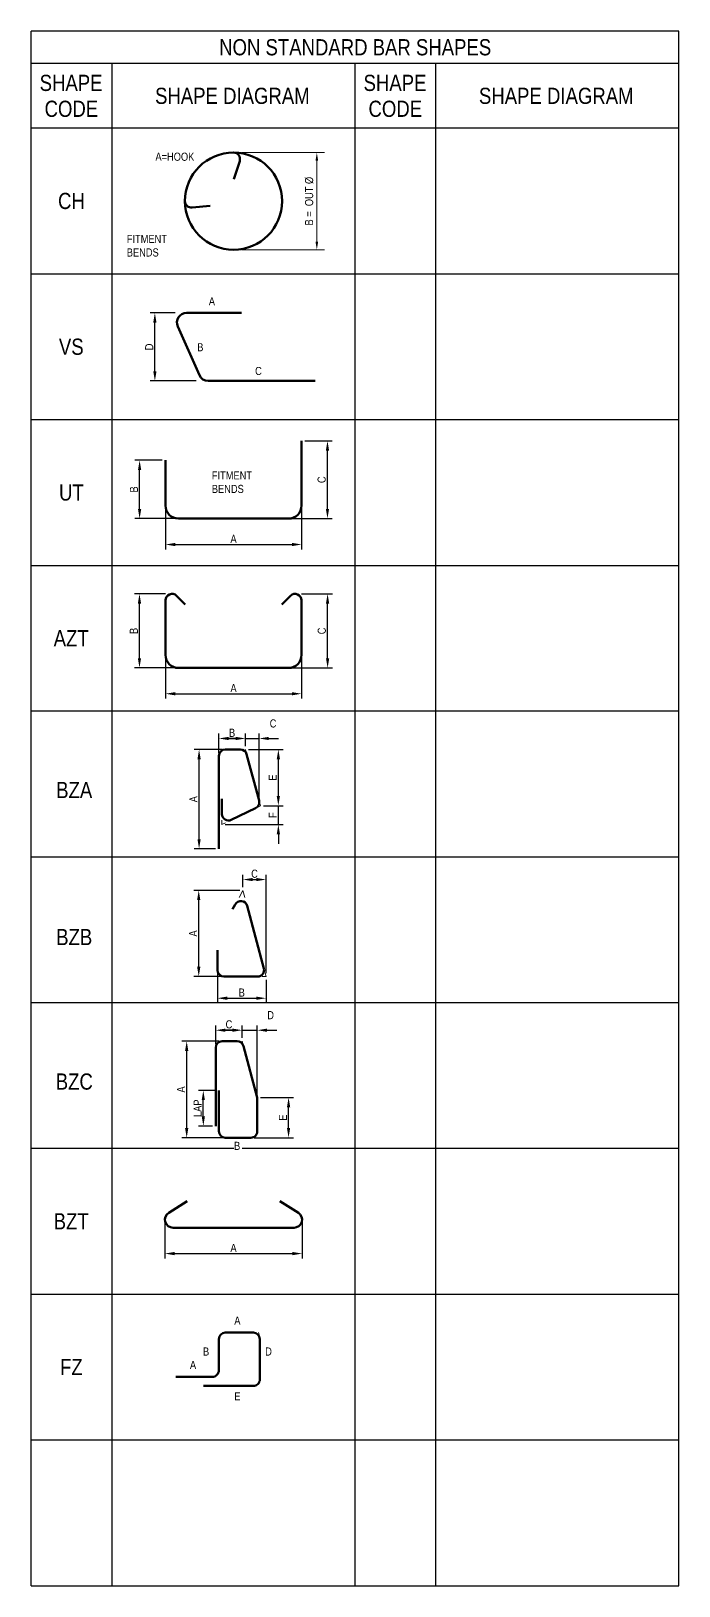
# Model space of a CAD drawing. Header units: metres. Extents: x 4.246 to 4.446, y 1.867 to 2.347.
import ezdxf

# ---------------------------------------------------------------- set-up
doc = ezdxf.new("R2010")
doc.units = ezdxf.units.M
doc.layers.get('Defpoints').update_dxf_attribs({"color": 41})
for name, color, linetype, lineweight in [('D-BDGE', 7, 'Continuous', 13), ('D-ENHA-TEXT', 7, 'Continuous', 9), ('D-ENHA-TEXT-DIMS', 7, 'Continuous', 9)]:
    doc.layers.add(name, color=color, linetype=linetype, lineweight=lineweight)
doc.styles.add('Arial Narrow', font='ARIALN.TTF', dxfattribs={"height": 0.005})
doc.styles.add('Arial Narrow_1', font='ARIALN.TTF', dxfattribs={"height": 0.0025})
doc.dimstyles.new('____ddd____', dxfattribs={"dimscale": 0.3048, "dimtxt": 0.002558577434045649, "dimasz": 0.00984251968503937, "dimexe": 0.004921259842519685, "dimexo": 0.003280839895013123, "dimgap": 0.001640419947506562, "dimtad": 1, "dimdec": 0, "dimlfac": 1000, "dimzin": 0, "dimdsep": 46, "dimtxsty": 'Arial Narrow_1', "dimsah": 1, "dimcen": 0.09, "dimaunit": 1, "dimadec": 4, "dimazin": 0, "dimtfac": 1, "dimtdec": 4, "dimtix": 1, "dimtmove": 0, "dimatfit": 3, "dimfxl": 1, "dimtvp": 1, "dimtolj": 1, "dimtzin": 0, "dimarcsym": 2})
doc.dimstyles.new('____ddd_____1', dxfattribs={"dimscale": 0.3048, "dimtxt": 0.002558577434045649, "dimasz": 0.00984251968503937, "dimexe": 0.004921259842519685, "dimexo": 0.003280839895013123, "dimgap": 0.001640419947506562, "dimtad": 1, "dimdec": 0, "dimlfac": 1000, "dimzin": 0, "dimdsep": 46, "dimtxsty": 'Arial Narrow_1', "dimsah": 1, "dimcen": 0.09, "dimaunit": 1, "dimadec": 4, "dimazin": 0, "dimtfac": 1, "dimtdec": 4, "dimtix": 1, "dimtmove": 1, "dimatfit": 3, "dimfxl": 1, "dimtvp": 1, "dimtolj": 1, "dimtzin": 0, "dimarcsym": 2})
doc.dimstyles.new('Dimension_Arc_Length_T__mm_', dxfattribs={"dimscale": 0.3048, "dimtxt": 0.002558577434045649, "dimasz": 0.008202099737532808, "dimexe": 0.007874015748031494, "dimexo": 0.004921259842519685, "dimgap": 0.003280839895013123, "dimtad": 1, "dimdec": 0, "dimlfac": 1000, "dimzin": 0, "dimdsep": 46, "dimtxsty": 'Arial Narrow_1', "dimsah": 1, "dimcen": 0.09, "dimaunit": 1, "dimadec": 4, "dimazin": 0, "dimtfac": 1, "dimtdec": 4, "dimtix": 1, "dimtmove": 0, "dimatfit": 3, "dimfxl": 1, "dimtvp": 1, "dimtolj": 1, "dimtzin": 0, "dimlwd": 18, "dimlwe": 18, "dimarcsym": 2})

# ---------------------------------------------------------------- blocks, each defined once
blk = doc.blocks.new('DIMBLOCK1-DRG-2871152 - BAR SHAPE DIAGRAM')
at = {"layer": 'D-ENHA-TEXT-DIMS', "color": 0, "lineweight": -2, "transparency": 16777216}
for p, q in [((4.287108870326922, 2.173536536953504), (4.277568090042194, 2.173536536953504)), ((4.279068090042194, 2.153661536953507), (4.279068090042194, 2.170536536953504)), ((4.290108870326922, 2.150661536953507), (4.277568090042194, 2.150661536953507))]:
    blk.add_line(p, q, dxfattribs=at)
at = {"layer": 'D-ENHA-TEXT-DIMS', "color": 0, "transparency": 16777216}
for points in [[(4.278568090042194, 2.170536536953504), (4.279568090042194, 2.170536536953504), (4.279068090042194, 2.173536536953504)], [(4.278568090042194, 2.153661536953507), (4.279568090042194, 2.153661536953507), (4.279068090042194, 2.150661536953507)]]:
    blk.add_solid(points, dxfattribs=at)
at = {"layer": 'Defpoints', "color": 0, "transparency": 16777216}
for p in [(4.279068090042194, 2.173536536953504), (4.288108870326922, 2.173536536953504), (4.291108870326922, 2.150661536953507)]:
    blk.add_point(p, dxfattribs=at)
at = {"layer": 'D-ENHA-TEXT-DIMS', "color": 0, "transparency": 16777216, "insert": (4.277318090042193, 2.162099036953504), "char_height": 0.0025, "width": 0.0022905359885742, "attachment_point": 5, "rotation": 90, "style": 'Arial Narrow_1'}
blk.add_mtext('\\A1;B', dxfattribs=at)
blk = doc.blocks.new('DIMBLOCK2-DRG-2871152 - BAR SHAPE DIAGRAM')
at = {"layer": 'D-ENHA-TEXT-DIMS', "color": 0, "lineweight": -2, "transparency": 16777216}
for p, q in [((4.28710887032692, 2.153661536953505), (4.28710887032692, 2.141198137882679)), ((4.32910887032692, 2.153661536953505), (4.32910887032692, 2.141198137882679)), ((4.29010887032692, 2.142698137882679), (4.326108870326919, 2.142698137882679))]:
    blk.add_line(p, q, dxfattribs=at)
at = {"layer": 'D-ENHA-TEXT-DIMS', "color": 0, "transparency": 16777216}
for points in [[(4.29010887032692, 2.143198137882679), (4.29010887032692, 2.142198137882679), (4.28710887032692, 2.142698137882679)], [(4.326108870326919, 2.143198137882679), (4.326108870326919, 2.142198137882679), (4.32910887032692, 2.142698137882679)]]:
    blk.add_solid(points, dxfattribs=at)
at = {"layer": 'Defpoints', "color": 0, "transparency": 16777216}
for p in [(4.28710887032692, 2.154661536953505), (4.32910887032692, 2.154661536953505), (4.32910887032692, 2.142698137882679)]:
    blk.add_point(p, dxfattribs=at)
at = {"layer": 'D-ENHA-TEXT-DIMS', "color": 0, "transparency": 16777216, "insert": (4.30810887032692, 2.144448137882679), "char_height": 0.0025, "width": 0.0022905359885742, "attachment_point": 5, "style": 'Arial Narrow_1'}
blk.add_mtext('\\A1;A', dxfattribs=at)
blk = doc.blocks.new('DIMBLOCK3-DRG-2871152 - BAR SHAPE DIAGRAM')
at = {"layer": 'D-ENHA-TEXT-DIMS', "color": 0, "lineweight": -2, "transparency": 16777216}
for p, q in [((4.329108870326921, 2.173536536953504), (4.338650209730788, 2.173536536953504)), ((4.337150209730788, 2.153661536953507), (4.337150209730788, 2.170536536953504)), ((4.326108870326922, 2.150661536953507), (4.338650209730788, 2.150661536953507))]:
    blk.add_line(p, q, dxfattribs=at)
at = {"layer": 'D-ENHA-TEXT-DIMS', "color": 0, "transparency": 16777216}
for points in [[(4.336650209730788, 2.170536536953504), (4.337650209730787, 2.170536536953504), (4.337150209730788, 2.173536536953504)], [(4.336650209730788, 2.153661536953507), (4.337650209730787, 2.153661536953507), (4.337150209730788, 2.150661536953507)]]:
    blk.add_solid(points, dxfattribs=at)
at = {"layer": 'Defpoints', "color": 0, "transparency": 16777216}
for p in [(4.328108870326921, 2.173536536953504), (4.337150209730788, 2.173536536953504), (4.325108870326922, 2.150661536953507)]:
    blk.add_point(p, dxfattribs=at)
at = {"layer": 'D-ENHA-TEXT-DIMS', "color": 0, "transparency": 16777216, "insert": (4.33535672405548, 2.162099036953504), "char_height": 0.0025, "width": 0.002485475221644345, "attachment_point": 5, "rotation": 90, "style": 'Arial Narrow_1'}
blk.add_mtext('\\A1;C', dxfattribs=at)
blk = doc.blocks.new('DIMBLOCK4-DRG-2871152 - BAR SHAPE DIAGRAM')
at = {"layer": 'D-ENHA-TEXT-DIMS', "color": 0, "lineweight": -2, "transparency": 16777216}
for p, q in [((4.28692606832036, 1.979349036953518), (4.28692606832036, 1.968367803472872)), ((4.32929167233348, 1.979349036953518), (4.32929167233348, 1.968367803472872)), ((4.28992606832036, 1.969867803472872), (4.32629167233348, 1.969867803472872))]:
    blk.add_line(p, q, dxfattribs=at)
at = {"layer": 'D-ENHA-TEXT-DIMS', "color": 0, "transparency": 16777216}
for points in [[(4.28992606832036, 1.970367803472872), (4.28992606832036, 1.969367803472872), (4.28692606832036, 1.969867803472872)], [(4.32629167233348, 1.970367803472872), (4.32629167233348, 1.969367803472872), (4.32929167233348, 1.969867803472872)]]:
    blk.add_solid(points, dxfattribs=at)
at = {"layer": 'Defpoints', "color": 0, "transparency": 16777216}
for p in [(4.28692606832036, 1.980349036953518), (4.32929167233348, 1.980349036953518), (4.32929167233348, 1.969867803472872)]:
    blk.add_point(p, dxfattribs=at)
at = {"layer": 'D-ENHA-TEXT-DIMS', "color": 0, "transparency": 16777216, "insert": (4.308108870326921, 1.971617803472872), "char_height": 0.0025, "width": 0.0022905359885742, "attachment_point": 5, "style": 'Arial Narrow_1'}
blk.add_mtext('\\A1;A', dxfattribs=at)
blk = doc.blocks.new('DIMBLOCK5-DRG-2871152 - BAR SHAPE DIAGRAM')
at = {"layer": 'D-ENHA-TEXT-DIMS', "color": 0, "lineweight": -2, "transparency": 16777216}
for p, q in [((4.290110967036315, 2.260270390517827), (4.282323939686439, 2.260270390517827)), ((4.283823939686439, 2.242270390517827), (4.283823939686439, 2.257270390517827)), ((4.296545172962148, 2.239270390517827), (4.282323939686439, 2.239270390517827))]:
    blk.add_line(p, q, dxfattribs=at)
at = {"layer": 'D-ENHA-TEXT-DIMS', "color": 0, "transparency": 16777216}
for points in [[(4.283323939686439, 2.257270390517827), (4.284323939686439, 2.257270390517827), (4.283823939686439, 2.260270390517827)], [(4.283323939686439, 2.242270390517827), (4.284323939686439, 2.242270390517827), (4.283823939686439, 2.239270390517827)]]:
    blk.add_solid(points, dxfattribs=at)
at = {"layer": 'Defpoints', "color": 0, "transparency": 16777216}
for p in [(4.283823939686439, 2.260270390517827), (4.291110967036316, 2.260270390517827), (4.297545172962148, 2.239270390517827)]:
    blk.add_point(p, dxfattribs=at)
at = {"layer": 'D-ENHA-TEXT-DIMS', "color": 0, "transparency": 16777216, "insert": (4.282073939686438, 2.249770390517825), "char_height": 0.0025, "width": 0.002485475221644345, "attachment_point": 5, "rotation": 90, "style": 'Arial Narrow_1'}
blk.add_mtext('\\A1;D', dxfattribs=at)
blk = doc.blocks.new('DIMBLOCK6-DRG-2871152 - BAR SHAPE DIAGRAM')
at = {"layer": 'D-ENHA-TEXT-DIMS', "color": 0, "lineweight": -2, "transparency": 16777216}
for p, q in [((4.286108870326921, 2.214770390518342), (4.277608870326926, 2.214770390518342)), ((4.279108870326926, 2.199770390518342), (4.279108870326926, 2.211770390518342)), ((4.290108870326922, 2.196770390518342), (4.277608870326926, 2.196770390518342))]:
    blk.add_line(p, q, dxfattribs=at)
at = {"layer": 'D-ENHA-TEXT-DIMS', "color": 0, "transparency": 16777216}
for points in [[(4.278608870326926, 2.211770390518342), (4.279608870326926, 2.211770390518342), (4.279108870326926, 2.214770390518342)], [(4.278608870326926, 2.199770390518342), (4.279608870326926, 2.199770390518342), (4.279108870326926, 2.196770390518342)]]:
    blk.add_solid(points, dxfattribs=at)
at = {"layer": 'Defpoints', "color": 0, "transparency": 16777216}
for p in [(4.279108870326926, 2.214770390518342), (4.287108870326922, 2.214770390518342), (4.291108870326922, 2.196770390518342)]:
    blk.add_point(p, dxfattribs=at)
at = {"layer": 'D-ENHA-TEXT-DIMS', "color": 0, "transparency": 16777216, "insert": (4.277358870326926, 2.20577039051834), "char_height": 0.0025, "width": 0.0022905359885742, "attachment_point": 5, "rotation": 90, "style": 'Arial Narrow_1'}
blk.add_mtext('\\A1;B', dxfattribs=at)
blk = doc.blocks.new('DIMBLOCK7-DRG-2871152 - BAR SHAPE DIAGRAM')
at = {"layer": 'D-ENHA-TEXT-DIMS', "color": 0, "lineweight": -2, "transparency": 16777216}
for p, q in [((4.28710887032692, 2.19977039051834), (4.28710887032692, 2.187270390518341)), ((4.32910887032692, 2.19977039051834), (4.32910887032692, 2.187270390518341)), ((4.29010887032692, 2.188770390518341), (4.326108870326919, 2.188770390518341))]:
    blk.add_line(p, q, dxfattribs=at)
at = {"layer": 'D-ENHA-TEXT-DIMS', "color": 0, "transparency": 16777216}
for points in [[(4.29010887032692, 2.189270390518341), (4.29010887032692, 2.18827039051834), (4.28710887032692, 2.188770390518341)], [(4.326108870326919, 2.189270390518341), (4.326108870326919, 2.18827039051834), (4.32910887032692, 2.188770390518341)]]:
    blk.add_solid(points, dxfattribs=at)
at = {"layer": 'Defpoints', "color": 0, "transparency": 16777216}
for p in [(4.28710887032692, 2.20077039051834), (4.32910887032692, 2.20077039051834), (4.32910887032692, 2.188770390518341)]:
    blk.add_point(p, dxfattribs=at)
at = {"layer": 'D-ENHA-TEXT-DIMS', "color": 0, "transparency": 16777216, "insert": (4.30810887032692, 2.190520390518341), "char_height": 0.0025, "width": 0.0022905359885742, "attachment_point": 5, "style": 'Arial Narrow_1'}
blk.add_mtext('\\A1;A', dxfattribs=at)
blk = doc.blocks.new('DIMBLOCK8-DRG-2871152 - BAR SHAPE DIAGRAM')
at = {"layer": 'D-ENHA-TEXT-DIMS', "color": 0, "lineweight": -2, "transparency": 16777216}
for p, q in [((4.330108870326922, 2.22077039051834), (4.338608870326925, 2.22077039051834)), ((4.337108870326925, 2.199770390518342), (4.337108870326925, 2.21777039051834)), ((4.326108870326922, 2.196770390518342), (4.338608870326925, 2.196770390518342))]:
    blk.add_line(p, q, dxfattribs=at)
at = {"layer": 'D-ENHA-TEXT-DIMS', "color": 0, "transparency": 16777216}
for points in [[(4.336608870326925, 2.21777039051834), (4.337608870326925, 2.21777039051834), (4.337108870326925, 2.22077039051834)], [(4.336608870326925, 2.199770390518342), (4.337608870326925, 2.199770390518342), (4.337108870326925, 2.196770390518342)]]:
    blk.add_solid(points, dxfattribs=at)
at = {"layer": 'Defpoints', "color": 0, "transparency": 16777216}
for p in [(4.329108870326921, 2.22077039051834), (4.337108870326925, 2.22077039051834), (4.325108870326922, 2.196770390518342)]:
    blk.add_point(p, dxfattribs=at)
at = {"layer": 'D-ENHA-TEXT-DIMS', "color": 0, "transparency": 16777216, "insert": (4.335315384651618, 2.208770390518339), "char_height": 0.0025, "width": 0.002485475221644345, "attachment_point": 5, "rotation": 90, "style": 'Arial Narrow_1'}
blk.add_mtext('\\A1;C', dxfattribs=at)
blk = doc.blocks.new('DIMBLOCK9-DRG-2871152 - BAR SHAPE DIAGRAM')
at = {"layer": 'D-ENHA-TEXT-DIMS', "color": 0, "lineweight": 18, "transparency": 16777216}
for p, q in [((4.310608870326922, 2.309770390518342), (4.336227883475346, 2.309770390518342)), ((4.333827883475347, 2.28227039051834), (4.333827883475347, 2.307270390518342)), ((4.310608870326922, 2.27977039051834), (4.336227883475346, 2.27977039051834))]:
    blk.add_line(p, q, dxfattribs=at)
at = {"layer": 'D-ENHA-TEXT-DIMS', "color": 0, "transparency": 16777216}
for points in [[(4.33341121680868, 2.307270390518342), (4.334244550142013, 2.307270390518342), (4.333827883475347, 2.309770390518342)], [(4.33341121680868, 2.28227039051834), (4.334244550142013, 2.28227039051834), (4.333827883475347, 2.27977039051834)]]:
    blk.add_solid(points, dxfattribs=at)
at = {"layer": 'Defpoints', "color": 0, "transparency": 16777216}
for p in [(4.309108870326922, 2.309770390518342), (4.333827883475347, 2.309770390518342), (4.309108870326922, 2.27977039051834)]:
    blk.add_point(p, dxfattribs=at)
at = {"layer": 'D-ENHA-TEXT-DIMS', "color": 0, "lineweight": 18, "transparency": 16777216, "insert": (4.331481532861431, 2.294770390518339), "char_height": 0.0025, "width": 0.01812934867552345, "attachment_point": 5, "rotation": 90, "style": 'Arial Narrow_1'}
blk.add_mtext('\\A1;B =  OUT Ø', dxfattribs=at)
blk = doc.blocks.new('DIMBLOCK10-DRG-2871152 - BAR SHAPE DIAGRAM')
at = {"layer": 'D-ENHA-TEXT-DIMS', "color": 0, "lineweight": -2, "transparency": 16777216}
for p, q in [((4.303595768192333, 2.035427885914878), (4.29215158554446, 2.035427885914878)), ((4.29365158554446, 2.008618693790794), (4.29365158554446, 2.032427885914878)), ((4.304572797846346, 2.005618693790794), (4.29215158554446, 2.005618693790794))]:
    blk.add_line(p, q, dxfattribs=at)
at = {"layer": 'D-ENHA-TEXT-DIMS', "color": 0, "transparency": 16777216}
for points in [[(4.29315158554446, 2.032427885914878), (4.294151585544459, 2.032427885914878), (4.29365158554446, 2.035427885914878)], [(4.29315158554446, 2.008618693790794), (4.294151585544459, 2.008618693790794), (4.29365158554446, 2.005618693790794)]]:
    blk.add_solid(points, dxfattribs=at)
at = {"layer": 'Defpoints', "color": 0, "transparency": 16777216}
for p in [(4.29365158554446, 2.035427885914878), (4.304595768192334, 2.035427885914878), (4.305572797846346, 2.005618693790794)]:
    blk.add_point(p, dxfattribs=at)
at = {"layer": 'D-ENHA-TEXT-DIMS', "color": 0, "transparency": 16777216, "insert": (4.291901585544459, 2.020523289852834), "char_height": 0.0025, "width": 0.0022905359885742, "attachment_point": 5, "rotation": 90, "style": 'Arial Narrow_1'}
blk.add_mtext('\\A1;A', dxfattribs=at)
blk = doc.blocks.new('DIMBLOCK11-DRG-2871152 - BAR SHAPE DIAGRAM')
at = {"layer": 'D-ENHA-TEXT-DIMS', "color": 0, "lineweight": -2, "transparency": 16777216}
for p, q in [((4.316437407184284, 2.018053582176635), (4.326598351253488, 2.018053582176635)), ((4.325098351253488, 2.008618693790794), (4.325098351253488, 2.015053582176635)), ((4.314437407184283, 2.005618693790794), (4.326598351253488, 2.005618693790794))]:
    blk.add_line(p, q, dxfattribs=at)
at = {"layer": 'D-ENHA-TEXT-DIMS', "color": 0, "transparency": 16777216}
for points in [[(4.324598351253488, 2.015053582176635), (4.325598351253488, 2.015053582176635), (4.325098351253488, 2.018053582176635)], [(4.324598351253488, 2.008618693790794), (4.325598351253488, 2.008618693790794), (4.325098351253488, 2.005618693790794)]]:
    blk.add_solid(points, dxfattribs=at)
at = {"layer": 'Defpoints', "color": 0, "transparency": 16777216}
for p in [(4.315437407184284, 2.018053582176635), (4.325098351253488, 2.018053582176635), (4.313437407184283, 2.005618693790794)]:
    blk.add_point(p, dxfattribs=at)
at = {"layer": 'D-ENHA-TEXT-DIMS', "color": 0, "transparency": 16777216, "insert": (4.323348351253488, 2.011836137983713), "char_height": 0.0025, "width": 0.0022905359885742, "attachment_point": 5, "rotation": 90, "style": 'Arial Narrow_1'}
blk.add_mtext('\\A1;E', dxfattribs=at)
blk = doc.blocks.new('DIMBLOCK12-DRG-2871152 - BAR SHAPE DIAGRAM')
at = {"layer": 'D-ENHA-TEXT-DIMS', "color": 0, "lineweight": -2, "transparency": 16777216}
for p, q in [((4.310781976528567, 2.036427885914877), (4.310781976528567, 2.040324750782798)), ((4.315437407184282, 2.019053582176634), (4.315437407184282, 2.040324750782798)), ((4.307781976528567, 2.038824750782798), (4.304781976528567, 2.038824750782798)), ((4.310781976528567, 2.038824750782798), (4.315437407184282, 2.038824750782798)), ((4.318437407184282, 2.038824750782798), (4.321437407184282, 2.038824750782798))]:
    blk.add_line(p, q, dxfattribs=at)
at = {"layer": 'D-ENHA-TEXT-DIMS', "color": 0, "transparency": 16777216}
for points in [[(4.307781976528567, 2.039324750782798), (4.307781976528567, 2.038324750782798), (4.310781976528567, 2.038824750782798)], [(4.318437407184282, 2.039324750782798), (4.318437407184282, 2.038324750782798), (4.315437407184282, 2.038824750782798)]]:
    blk.add_solid(points, dxfattribs=at)
at = {"layer": 'Defpoints', "color": 0, "transparency": 16777216}
for p in [(4.310781976528567, 2.035427885914877), (4.315437407184282, 2.038824750782798), (4.315437407184282, 2.018053582176635)]:
    blk.add_point(p, dxfattribs=at)
at = {"layer": 'D-ENHA-TEXT-DIMS', "color": 0, "transparency": 16777216, "insert": (4.3185165878792, 2.044722439573477), "char_height": 0.0025, "width": 0.002485475221644345, "attachment_point": 1, "line_spacing_factor": 0.9746961653507233, "style": 'Arial Narrow_1'}
blk.add_mtext('\\A1;D', dxfattribs=at)
blk = doc.blocks.new('DIMBLOCK13-DRG-2871152 - BAR SHAPE DIAGRAM')
at = {"layer": 'D-ENHA-TEXT-DIMS', "color": 0, "lineweight": -2, "transparency": 16777216}
for p, q in [((4.302595768192331, 2.034427885914877), (4.302595768192331, 2.040324750782798)), ((4.310781976528567, 2.036427885914877), (4.310781976528567, 2.040324750782798)), ((4.305595768192331, 2.038824750782798), (4.307781976528567, 2.038824750782798))]:
    blk.add_line(p, q, dxfattribs=at)
at = {"layer": 'D-ENHA-TEXT-DIMS', "color": 0, "transparency": 16777216}
for points in [[(4.305595768192331, 2.039324750782798), (4.305595768192331, 2.038324750782798), (4.302595768192331, 2.038824750782798)], [(4.307781976528567, 2.039324750782798), (4.307781976528567, 2.038324750782798), (4.310781976528567, 2.038824750782798)]]:
    blk.add_solid(points, dxfattribs=at)
at = {"layer": 'Defpoints', "color": 0, "transparency": 16777216}
for p in [(4.310781976528567, 2.038824750782798), (4.310781976528567, 2.035427885914877), (4.302595768192331, 2.033427885914878)]:
    blk.add_point(p, dxfattribs=at)
at = {"layer": 'D-ENHA-TEXT-DIMS', "color": 0, "transparency": 16777216, "insert": (4.306688872360449, 2.040618236458104), "char_height": 0.0025, "width": 0.002485475221644345, "attachment_point": 5, "style": 'Arial Narrow_1'}
blk.add_mtext('\\A1;C', dxfattribs=at)
blk = doc.blocks.new('DIMBLOCK14-DRG-2871152 - BAR SHAPE DIAGRAM')
at = {"layer": 'D-ENHA-TEXT-DIMS', "color": 0, "lineweight": -2, "transparency": 16777216}
for p, q in [((4.302572797846346, 2.020232532146989), (4.297280209615692, 2.020232532146989)), ((4.298780209615692, 2.012246603673252), (4.298780209615692, 2.017232532146989)), ((4.301595768192333, 2.009246603673252), (4.297280209615692, 2.009246603673252))]:
    blk.add_line(p, q, dxfattribs=at)
at = {"layer": 'D-ENHA-TEXT-DIMS', "color": 0, "transparency": 16777216}
for points in [[(4.298280209615692, 2.017232532146989), (4.299280209615691, 2.017232532146989), (4.298780209615692, 2.020232532146989)], [(4.298280209615692, 2.012246603673252), (4.299280209615691, 2.012246603673252), (4.298780209615692, 2.009246603673252)]]:
    blk.add_solid(points, dxfattribs=at)
at = {"layer": 'Defpoints', "color": 0, "transparency": 16777216}
for p in [(4.298780209615692, 2.020232532146989), (4.303572797846346, 2.020232532146989), (4.302595768192333, 2.009246603673252)]:
    blk.add_point(p, dxfattribs=at)
at = {"layer": 'D-ENHA-TEXT-DIMS', "color": 0, "transparency": 16777216, "insert": (4.297030209615691, 2.014739567910119), "char_height": 0.0025, "width": 0.006481729499582311, "attachment_point": 5, "rotation": 90, "style": 'Arial Narrow_1'}
blk.add_mtext('\\A1;LAP', dxfattribs=at)
blk = doc.blocks.new('DIMBLOCK15-DRG-2871152 - BAR SHAPE DIAGRAM')
at = {"layer": 'D-ENHA-TEXT-DIMS', "color": 0, "lineweight": -2, "transparency": 16777216}
for p, q in [((4.308753314757413, 2.128889121185337), (4.305753314757413, 2.128889121185337)), ((4.311753314757413, 2.126492256317417), (4.311753314757413, 2.130389121185337)), ((4.311753314757413, 2.128889121185337), (4.315982037500687, 2.128889121185337)), ((4.315982037500687, 2.110710448188395), (4.315982037500687, 2.130389121185337)), ((4.318982037500687, 2.128889121185337), (4.321982037500687, 2.128889121185337))]:
    blk.add_line(p, q, dxfattribs=at)
at = {"layer": 'D-ENHA-TEXT-DIMS', "color": 0, "transparency": 16777216}
for points in [[(4.308753314757413, 2.129389121185338), (4.308753314757413, 2.128389121185337), (4.311753314757413, 2.128889121185337)], [(4.318982037500687, 2.129389121185338), (4.318982037500687, 2.128389121185337), (4.315982037500687, 2.128889121185337)]]:
    blk.add_solid(points, dxfattribs=at)
at = {"layer": 'Defpoints', "color": 0, "transparency": 16777216}
for p in [(4.315982037500687, 2.128889121185337), (4.311753314757413, 2.125492256317417), (4.315982037500687, 2.109710448188395)]:
    blk.add_point(p, dxfattribs=at)
at = {"layer": 'D-ENHA-TEXT-DIMS', "color": 0, "transparency": 16777216, "insert": (4.319274572151826, 2.134786809976017), "char_height": 0.0025, "width": 0.002485475221644345, "attachment_point": 1, "line_spacing_factor": 0.9746961653507233, "style": 'Arial Narrow_1'}
blk.add_mtext('\\A1;C', dxfattribs=at)
blk = doc.blocks.new('DIMBLOCK16-DRG-2871152 - BAR SHAPE DIAGRAM')
at = {"layer": 'D-ENHA-TEXT-DIMS', "color": 0, "lineweight": -2, "transparency": 16777216}
for p, q in [((4.303567106421178, 2.124492256317417), (4.303567106421178, 2.130389121185337)), ((4.306567106421178, 2.128889121185337), (4.308753314757413, 2.128889121185337)), ((4.311753314757413, 2.126492256317417), (4.311753314757413, 2.130389121185337))]:
    blk.add_line(p, q, dxfattribs=at)
at = {"layer": 'D-ENHA-TEXT-DIMS', "color": 0, "transparency": 16777216}
for points in [[(4.306567106421178, 2.129389121185338), (4.306567106421178, 2.128389121185337), (4.303567106421178, 2.128889121185337)], [(4.308753314757413, 2.129389121185338), (4.308753314757413, 2.128389121185337), (4.311753314757413, 2.128889121185337)]]:
    blk.add_solid(points, dxfattribs=at)
at = {"layer": 'Defpoints', "color": 0, "transparency": 16777216}
for p in [(4.311753314757413, 2.128889121185337), (4.303567106421178, 2.123492256317417), (4.311753314757413, 2.125492256317417)]:
    blk.add_point(p, dxfattribs=at)
at = {"layer": 'D-ENHA-TEXT-DIMS', "color": 0, "transparency": 16777216, "insert": (4.307660210589296, 2.130639121185337), "char_height": 0.0025, "width": 0.0022905359885742, "attachment_point": 5, "style": 'Arial Narrow_1'}
blk.add_mtext('\\A1;B', dxfattribs=at)
blk = doc.blocks.new('DIMBLOCK17-DRG-2871152 - BAR SHAPE DIAGRAM')
at = {"layer": 'D-ENHA-TEXT-DIMS', "color": 0, "lineweight": -2, "transparency": 16777216}
for p, q in [((4.30456710642118, 2.125492256317418), (4.295972641191129, 2.125492256317418)), ((4.297472641191129, 2.097777720192601), (4.297472641191129, 2.122492256317418)), ((4.302567106421179, 2.094777720192601), (4.295972641191129, 2.094777720192601))]:
    blk.add_line(p, q, dxfattribs=at)
at = {"layer": 'D-ENHA-TEXT-DIMS', "color": 0, "transparency": 16777216}
for points in [[(4.29697264119113, 2.122492256317418), (4.297972641191129, 2.122492256317418), (4.297472641191129, 2.125492256317418)], [(4.29697264119113, 2.097777720192601), (4.297972641191129, 2.097777720192601), (4.297472641191129, 2.094777720192601)]]:
    blk.add_solid(points, dxfattribs=at)
at = {"layer": 'Defpoints', "color": 0, "transparency": 16777216}
for p in [(4.297472641191129, 2.125492256317418), (4.30556710642118, 2.125492256317418), (4.30356710642118, 2.094777720192601)]:
    blk.add_point(p, dxfattribs=at)
at = {"layer": 'D-ENHA-TEXT-DIMS', "color": 0, "transparency": 16777216, "insert": (4.295722641191129, 2.110134988255008), "char_height": 0.0025, "width": 0.0022905359885742, "attachment_point": 5, "rotation": 90, "style": 'Arial Narrow_1'}
blk.add_mtext('\\A1;A', dxfattribs=at)
blk = doc.blocks.new('DIMBLOCK18-DRG-2871152 - BAR SHAPE DIAGRAM')
at = {"layer": 'D-ENHA-TEXT-DIMS', "color": 0, "lineweight": -2, "transparency": 16777216}
for p, q in [((4.321942901621704, 2.111117952579175), (4.321942901621704, 2.114117952579174)), ((4.317408745413131, 2.108117952579175), (4.323442901621704, 2.108117952579175)), ((4.321942901621704, 2.102331195954459), (4.321942901621704, 2.108117952579175)), ((4.305544136075193, 2.102331195954459), (4.323442901621704, 2.102331195954459)), ((4.321942901621704, 2.099331195954459), (4.321942901621704, 2.096331195954459))]:
    blk.add_line(p, q, dxfattribs=at)
at = {"layer": 'D-ENHA-TEXT-DIMS', "color": 0, "transparency": 16777216}
for points in [[(4.321442901621705, 2.111117952579175), (4.322442901621704, 2.111117952579175), (4.321942901621704, 2.108117952579175)], [(4.321442901621705, 2.099331195954459), (4.322442901621704, 2.099331195954459), (4.321942901621704, 2.102331195954459)]]:
    blk.add_solid(points, dxfattribs=at)
at = {"layer": 'Defpoints', "color": 0, "transparency": 16777216}
for p in [(4.31640874541313, 2.108117952579175), (4.321942901621704, 2.108117952579175), (4.304544136075193, 2.102331195954459)]:
    blk.add_point(p, dxfattribs=at)
at = {"layer": 'D-ENHA-TEXT-DIMS', "color": 0, "transparency": 16777216, "insert": (4.320192901621704, 2.105224574266815), "char_height": 0.0025, "width": 0.002095596755504055, "attachment_point": 5, "rotation": 90, "style": 'Arial Narrow_1'}
blk.add_mtext('\\A1;F', dxfattribs=at)
blk = doc.blocks.new('DIMBLOCK19-DRG-2871152 - BAR SHAPE DIAGRAM')
at = {"layer": 'D-ENHA-TEXT-DIMS', "color": 0, "lineweight": -2, "transparency": 16777216}
for p, q in [((4.312753314757416, 2.125492256317418), (4.323442901621704, 2.125492256317418)), ((4.321942901621704, 2.111117952579175), (4.321942901621704, 2.122492256317418)), ((4.317408745413131, 2.108117952579175), (4.323442901621704, 2.108117952579175))]:
    blk.add_line(p, q, dxfattribs=at)
at = {"layer": 'D-ENHA-TEXT-DIMS', "color": 0, "transparency": 16777216}
for points in [[(4.321442901621705, 2.122492256317418), (4.322442901621704, 2.122492256317418), (4.321942901621704, 2.125492256317418)], [(4.321442901621705, 2.111117952579175), (4.322442901621704, 2.111117952579175), (4.321942901621704, 2.108117952579175)]]:
    blk.add_solid(points, dxfattribs=at)
at = {"layer": 'Defpoints', "color": 0, "transparency": 16777216}
for p in [(4.311753314757415, 2.125492256317418), (4.321942901621704, 2.125492256317418), (4.31640874541313, 2.108117952579175)]:
    blk.add_point(p, dxfattribs=at)
at = {"layer": 'D-ENHA-TEXT-DIMS', "color": 0, "transparency": 16777216, "insert": (4.320192901621704, 2.116805104448294), "char_height": 0.0025, "width": 0.0022905359885742, "attachment_point": 5, "rotation": 90, "style": 'Arial Narrow_1'}
blk.add_mtext('\\A1;E', dxfattribs=at)
blk = doc.blocks.new('DIMBLOCK20-DRG-2871152 - BAR SHAPE DIAGRAM')
at = {"layer": 'D-ENHA-TEXT-DIMS', "color": 0, "lineweight": -2, "transparency": 16777216}
for p, q in [((4.303144042533689, 2.056400159209216), (4.303144042533689, 2.047200882801073)), ((4.318144042533689, 2.054400159209217), (4.318144042533689, 2.047200882801073)), ((4.306144042533689, 2.048700882801073), (4.315144042533689, 2.048700882801073))]:
    blk.add_line(p, q, dxfattribs=at)
at = {"layer": 'D-ENHA-TEXT-DIMS', "color": 0, "transparency": 16777216}
for points in [[(4.306144042533689, 2.049200882801073), (4.306144042533689, 2.048200882801073), (4.303144042533689, 2.048700882801073)], [(4.315144042533689, 2.049200882801073), (4.315144042533689, 2.048200882801073), (4.318144042533689, 2.048700882801073)]]:
    blk.add_solid(points, dxfattribs=at)
at = {"layer": 'Defpoints', "color": 0, "transparency": 16777216}
for p in [(4.303144042533689, 2.057400159209216), (4.318144042533689, 2.055400159209217), (4.318144042533689, 2.048700882801073)]:
    blk.add_point(p, dxfattribs=at)
at = {"layer": 'D-ENHA-TEXT-DIMS', "color": 0, "transparency": 16777216, "insert": (4.310644042533688, 2.050450882801073), "char_height": 0.0025, "width": 0.0022905359885742, "attachment_point": 5, "style": 'Arial Narrow_1'}
blk.add_mtext('\\A1;B', dxfattribs=at)
blk = doc.blocks.new('DIMBLOCK21-DRG-2871152 - BAR SHAPE DIAGRAM')
at = {"layer": 'D-ENHA-TEXT-DIMS', "color": 0, "lineweight": -2, "transparency": 16777216}
for p, q in [((4.310018808720934, 2.081991893814234), (4.295862072815372, 2.081991893814234)), ((4.297362072815372, 2.058400159209218), (4.297362072815372, 2.078991893814234)), ((4.30518016979972, 2.055400159209217), (4.295862072815372, 2.055400159209217))]:
    blk.add_line(p, q, dxfattribs=at)
at = {"layer": 'D-ENHA-TEXT-DIMS', "color": 0, "transparency": 16777216}
for points in [[(4.296862072815372, 2.078991893814234), (4.297862072815372, 2.078991893814234), (4.297362072815372, 2.081991893814234)], [(4.296862072815372, 2.058400159209218), (4.297862072815372, 2.058400159209218), (4.297362072815372, 2.055400159209217)]]:
    blk.add_solid(points, dxfattribs=at)
at = {"layer": 'Defpoints', "color": 0, "transparency": 16777216}
for p in [(4.297362072815372, 2.081991893814234), (4.311018808720934, 2.081991893814234), (4.30618016979972, 2.055400159209217)]:
    blk.add_point(p, dxfattribs=at)
at = {"layer": 'D-ENHA-TEXT-DIMS', "color": 0, "transparency": 16777216, "insert": (4.295612072815372, 2.068696026511724), "char_height": 0.0025, "width": 0.0022905359885742, "attachment_point": 5, "rotation": 90, "style": 'Arial Narrow_1'}
blk.add_mtext('\\A1;A', dxfattribs=at)
blk = doc.blocks.new('DIMBLOCK22-DRG-2871152 - BAR SHAPE DIAGRAM')
at = {"layer": 'D-ENHA-TEXT-DIMS', "color": 0, "lineweight": -2, "transparency": 16777216}
for p, q in [((4.311018808720933, 2.082991893814233), (4.311018808720933, 2.086832183974603)), ((4.314018808720933, 2.085332183974603), (4.315144042533689, 2.085332183974603)), ((4.318144042533689, 2.056400159209216), (4.318144042533689, 2.086832183974603))]:
    blk.add_line(p, q, dxfattribs=at)
at = {"layer": 'D-ENHA-TEXT-DIMS', "color": 0, "transparency": 16777216}
for points in [[(4.314018808720933, 2.085832183974603), (4.314018808720933, 2.084832183974603), (4.311018808720933, 2.085332183974603)], [(4.315144042533689, 2.085832183974603), (4.315144042533689, 2.084832183974603), (4.318144042533689, 2.085332183974603)]]:
    blk.add_solid(points, dxfattribs=at)
at = {"layer": 'Defpoints', "color": 0, "transparency": 16777216}
for p in [(4.318144042533689, 2.085332183974603), (4.311018808720933, 2.081991893814233), (4.318144042533689, 2.055400159209217)]:
    blk.add_point(p, dxfattribs=at)
at = {"layer": 'D-ENHA-TEXT-DIMS', "color": 0, "transparency": 16777216, "insert": (4.314581425627311, 2.08712566964991), "char_height": 0.0025, "width": 0.002485475221644345, "attachment_point": 5, "style": 'Arial Narrow_1'}
blk.add_mtext('\\A1;C', dxfattribs=at)

msp = doc.modelspace()

# ---------------------------------------------------------------- linework, layer by layer
at = {"layer": 'D-BDGE', "lineweight": 25}
for p, q in [((4.245608870326921, 1.867270390518083), (4.245608870326921, 2.347270390518339)), ((4.445608870326921, 2.347270390518339), (4.245608870326921, 2.347270390518339)), ((4.445608870326921, 1.867270390518083), (4.445608870326921, 2.347270390518339)), ((4.445608870326921, 2.33727039051834), (4.245608870326921, 2.33727039051834)), ((4.27060887032692, 1.867270390518083), (4.27060887032692, 2.33727039051834)), ((4.34560887032692, 1.867270390518083), (4.34560887032692, 2.33727039051834)), ((4.370608870326921, 1.867270390518083), (4.370608870326921, 2.33727039051834)), ((4.445608870326921, 2.31727039051834), (4.245608870326921, 2.31727039051834)), ((4.445608870326921, 2.27227039051834), (4.245608870326921, 2.27227039051834)), ((4.445608870326921, 2.22727039051834), (4.245608870326921, 2.22727039051834)), ((4.245608870326921, 2.182270390518339), (4.445608870326921, 2.182270390518339)), ((4.445608870326921, 2.137270390518339), (4.245608870326921, 2.137270390518339)), ((4.445608870326921, 2.09227039051834), (4.245608870326921, 2.09227039051834)), ((4.445608870326921, 2.047270390518339), (4.245608870326921, 2.047270390518339)), ((4.445608870326921, 2.002270390518339), (4.245608870326921, 2.002270390518339)), ((4.445608870326921, 1.957270390518339), (4.245608870326921, 1.957270390518339)), ((4.445608870326921, 1.912270390518339), (4.245608870326921, 1.912270390518339)), ((4.245608870326921, 1.867270390518083), (4.445608870326921, 1.867270390518083))]:
    msp.add_line(p, q, dxfattribs=at)
at = {"layer": 'D-BDGE', "lineweight": 18}
for p, q in [((4.30810887032692, 2.309770390518341), (4.30910887032692, 2.309770390518341)), ((4.30810887032692, 2.279770390518339), (4.30910887032692, 2.279770390518339))]:
    msp.add_line(p, q, dxfattribs=at)
at = {"layer": 'D-BDGE', "lineweight": 50}
for p, q in [((4.310015501516842, 2.307166438942784), (4.308228988663781, 2.301526547824523)), ((4.295312349511666, 2.29278076838804), (4.300938702016152, 2.293356176955967)), ((4.290879057415228, 2.2560501805886), (4.297557487694856, 2.241050180588599)), ((4.310608870326917, 2.260270390517826), (4.293619693788155, 2.260270390517826)), ((4.300298124067784, 2.239270390517826), (4.333313230311798, 2.239270390517826)), ((4.32910887032692, 2.20077039051834), (4.32910887032692, 2.220770390518339)), ((4.28710887032692, 2.214770390518341), (4.28710887032692, 2.20077039051834)), ((4.29110887032692, 2.196770390518341), (4.32510887032692, 2.196770390518341)), ((4.28710887032692, 2.171536536953504), (4.28710887032692, 2.154661536953505)), ((4.290523083889293, 2.172950750515877), (4.293181173805432, 2.170292660599739)), ((4.325694656764546, 2.172950750515876), (4.323036566848409, 2.170292660599739)), ((4.32910887032692, 2.154661536953505), (4.32910887032692, 2.171536536953504)), ((4.29110887032692, 2.150661536953506), (4.32510887032692, 2.150661536953506)), ((4.303567106421178, 2.123492256317417), (4.303567106421178, 2.0947777201926)), ((4.310218660781455, 2.125492256317417), (4.305567106421178, 2.125492256317417)), ((4.315982037500687, 2.109710448188395), (4.312150512434034, 2.124009894407622)), ((4.304544136075191, 2.10553186501254), (4.304544136075191, 2.110296902549528)), ((4.314926928141688, 2.107395222005592), (4.307420878368768, 2.103734276919942)), ((4.308618916885969, 2.077662374336475), (4.307814981235945, 2.076212036031667)), ((4.312300007952826, 2.077210393186188), (4.317469443440585, 2.057917797299421)), ((4.303144042533689, 2.057400159209216), (4.303144042533689, 2.063545896365081)), ((4.315537591788006, 2.055400159209217), (4.305144042533689, 2.055400159209217)), ((4.309247322552609, 2.035427885914877), (4.304595768192332, 2.035427885914877)), ((4.302595768192331, 2.033427885914878), (4.302595768192331, 2.009246603673251)), ((4.315437407184282, 2.018053582176635), (4.311179174205187, 2.033945524005083)), ((4.303572797846344, 2.007618693790793), (4.303572797846344, 2.020232532146988)), ((4.315437407184282, 2.007618693790793), (4.315437407184282, 2.018053582176635)), ((4.313437407184281, 2.005618693790793), (4.305572797846344, 2.005618693790793)), ((4.288101270159777, 1.982469157193909), (4.293820258230362, 1.986042777563152)), ((4.328116470494063, 1.982469157193909), (4.322397482423479, 1.986042777563152)), ((4.289426068320361, 1.977849036953518), (4.32679167233348, 1.977849036953518)), ((4.314224311194785, 1.945492256317417), (4.305567106421178, 1.945492256317417)), ((4.303567106421178, 1.943492256317417), (4.303567106421178, 1.933807324151279)), ((4.316224311194785, 1.931009894407622), (4.316224311194785, 1.943492256317417)), ((4.301567106421177, 1.931807324151279), (4.290345428421114, 1.931807324151279)), ((4.314224311194785, 1.929009894407622), (4.298810714416837, 1.929009894407622))]:
    msp.add_line(p, q, dxfattribs=at)
at = {"layer": 'D-BDGE', "lineweight": 9}
for p, q in [((4.28910887032692, 2.173536536953503), (4.28810887032692, 2.173536536953503)), ((4.327108870326919, 2.173536536953503), (4.328108870326919, 2.173536536953503)), ((4.314926928141688, 2.107395222005592), (4.316408745413129, 2.108117952579174)), ((4.315880031330082, 2.110091140399779), (4.316408745413129, 2.108117952579174)), ((4.304544136075191, 2.103652153654229), (4.304544136075191, 2.102331195954458)), ((4.305603004328123, 2.102847640508411), (4.304544136075191, 2.102331195954458)), ((4.309805764140925, 2.079803503462627), (4.311018808720933, 2.081991893814233)), ((4.311609775960425, 2.07978637405084), (4.311018808720933, 2.081991893814233)), ((4.316913410198921, 2.055400159209217), (4.318144042533689, 2.055400159209217)), ((4.317858447348144, 2.056466014952069), (4.318144042533689, 2.055400159209217))]:
    msp.add_line(p, q, dxfattribs=at)
at = {"layer": 'D-BDGE', "color": 7, "lineweight": 9, "true_color": 0xffffff}
for p, q in [((4.312228577612285, 2.123718551196084), (4.311753314757413, 2.125492256317417)), ((4.311257239383439, 2.033654180793544), (4.310781976528567, 2.035427885914877)), ((4.316224311194785, 1.944009894407622), (4.315827113518164, 1.945492256317417))]:
    msp.add_line(p, q, dxfattribs=at)
at = {"layer": 'D-BDGE', "lineweight": 50}
msp.add_circle((4.30810887032692, 2.29477039051834), 0.01500000000000146, dxfattribs=at)
for centre, radius, start, end in [((4.308108870326921, 2.307770390518341), 0.002000000000000668, 342.4236877655248, 90), ((4.295108870326919, 2.29477039051834), 0.00199999999999978, 180, 275.8393527576004), ((4.293619693788155, 2.257270390517827), 0.003000000000000114, 90, 203.9999999999979), ((4.300298124067784, 2.242270390517826), 0.003000000000000218, 203.9999999999992, 269.9999999999996), ((4.29110887032692, 2.20077039051834), 0.004000000000000448, 180, 269.9999999999996), ((4.32510887032692, 2.20077039051834), 0.003999999999999559, 269.9999999999996, 0), ((4.28910887032692, 2.171536536953504), 0.00199999999999978, 45.00000000000264, 180), ((4.327108870326919, 2.171536536953504), 0.002000000000000668, 0, 134.9999999999847), ((4.29110887032692, 2.154661536953505), 0.004000000000000448, 180, 269.9999999999996), ((4.32510887032692, 2.154661536953505), 0.003999999999999559, 269.9999999999996, 0), ((4.305567106421178, 2.123492256317417), 0.002000000000000668, 90, 180), ((4.310218660781455, 2.123492256317417), 0.002000000000000668, 14.99999999999861, 90), ((4.314050185848109, 2.10919281009819), 0.001999999999999565, 295.9999999999886, 14.99999999999895), ((4.306544136075191, 2.10553186501254), 0.00199999999999978, 180, 295.9999999999887), ((4.310368156300248, 2.076692755095983), 0.002000000000000423, 14.9999999999985, 150.9999999999836), ((4.305144042533689, 2.057400159209216), 0.00199999999999978, 180, 269.9999999999996), ((4.315537591788006, 2.057400159209216), 0.002000000000000668, 269.9999999999996, 15.00000000000179), ((4.304595768192332, 2.033427885914878), 0.002000000000000668, 90, 180), ((4.309247322552609, 2.033427885914878), 0.002000000000000668, 15.00000000000179, 90), ((4.305572797846344, 2.007618693790793), 0.00199999999999978, 180, 269.9999999999996), ((4.313437407184281, 2.007618693790793), 0.002000000000000668, 269.9999999999996, 0), ((4.289426068320361, 1.980349036953518), 0.002499999999999797, 122.0000000000095, 269.9999999999996), ((4.32679167233348, 1.980349036953518), 0.002500000000000391, 269.9999999999996, 57.999999999997), ((4.305567106421178, 1.943492256317417), 0.00199999999999978, 90, 180), ((4.314224311194785, 1.943492256317417), 0.00199999999999978, 0, 90), ((4.301567106421177, 1.933807324151279), 0.002000000000000668, 269.9999999999996, 0), ((4.314224311194785, 1.931009894407622), 0.00199999999999978, 269.9999999999996, 0)]:
    msp.add_arc(centre, radius, start, end, dxfattribs=at)

# ---------------------------------------------------------------- texts
at = {"layer": 'D-ENHA-TEXT', "char_height": 0.005, "attachment_point": 1, "style": 'Arial Narrow', "bg_fill": 3, "box_fill_scale": 1, "bg_fill_color": 256, "bg_fill_transparency": 0}
for s, insert in [('NON STANDARD BAR SHAPES', (4.303665077907458, 2.344783735368916)), ('SHAPE DIAGRAM', (4.283878353970241, 2.329783735368915)), ('SHAPE DIAGRAM', (4.383878353970241, 2.329783735368915)), ('CODE', (4.24977305829312, 2.325785089535582)), ('CODE', (4.34977305829312, 2.325785089535581)), ('CH', (4.25393198291128, 2.29733298137851)), ('VS', (4.254196982911281, 2.252332981377997)), ('UT', (4.25422698291128, 2.20733298137851)), ('AZT', (4.25257698291128, 2.16233298137851)), ('BZA', (4.253355578887912, 2.115472264589302)), ('BZB', (4.253355578887912, 2.07008079188432)), ('BZC', (4.253220578887912, 2.025472264589303)), ('BZT', (4.25257698291128, 1.98233298137851)), ('FZ', (4.25452698291128, 1.93733298137851))]:
    msp.add_mtext(s, dxfattribs=dict(at, insert=insert))
at = {"layer": 'D-ENHA-TEXT', "char_height": 0.0025, "attachment_point": 1, "style": 'Arial Narrow_1', "bg_fill": 3, "box_fill_scale": 1, "bg_fill_color": 256, "bg_fill_true_color": 13158600, "bg_fill_transparency": 0}
for s, insert in [('FITMENT ', (4.275151043460389, 2.284348547555408)), ('FITMENT ', (4.301413521369424, 2.211348547555409)), ('A', (4.308333556342027, 1.9504306613309)), ('A', (4.294648624175889, 1.936745729164763))]:
    msp.add_mtext(s, dxfattribs=dict(at, insert=insert))

# ---------------------------------------------------------------- dimensions: what is measured, and where the dimension line sits
at = {"layer": 'D-ENHA-TEXT-DIMS', "lineweight": 18}
dim = msp.add_linear_dim(base=(4.333827883475347, 2.309770390518342), p1=(4.30910887032692, 2.279770390518339), p2=(4.30910887032692, 2.309770390518341), angle=89.99999999999991, text='B =  OUT Ø', dimstyle='Dimension_Arc_Length_T__mm_', override={"dimpost": '<>', "dimfxl": 0.03000000000000158}, dxfattribs=at)
dim.commit()
dim.dimension.update_dxf_attribs({"geometry": 'DIMBLOCK9-DRG-2871152 - BAR SHAPE DIAGRAM', "text_midpoint": (4.331481532861431, 2.294770390518339)})
at = {"layer": 'D-ENHA-TEXT-DIMS'}
for base, p1, p2, text, override, picture, middle in [((4.337108870326925, 2.22077039051834), (4.32510887032692, 2.196770390518341), (4.32910887032692, 2.220770390518339), 'C', {"dimpost": '<>', "dimfxl": 0.02433105012119151}, 'DIMBLOCK8-DRG-2871152 - BAR SHAPE DIAGRAM', (4.335315384651618, 2.208770390518339)), ((4.279108870326926, 2.214770390518342), (4.29110887032692, 2.196770390518341), (4.28710887032692, 2.214770390518341), 'B', {"dimpost": '<>', "dimfxl": 0.0184390889145861}, 'DIMBLOCK6-DRG-2871152 - BAR SHAPE DIAGRAM', (4.277358870326926, 2.20577039051834)), ((4.279068090042194, 2.173536536953504), (4.29110887032692, 2.150661536953506), (4.28810887032692, 2.173536536953503), 'B', {"dimpost": '<>', "dimfxl": 0.02307088262290495}, 'DIMBLOCK1-DRG-2871152 - BAR SHAPE DIAGRAM', (4.277318090042193, 2.162099036953504)), ((4.337150209730788, 2.173536536953504), (4.32510887032692, 2.150661536953506), (4.328108870326919, 2.173536536953503), 'C', {"dimpost": '<>', "dimfxl": 0.02307088262290483}, 'DIMBLOCK3-DRG-2871152 - BAR SHAPE DIAGRAM', (4.33535672405548, 2.162099036953504)), ((4.297472641191129, 2.125492256317418), (4.303567106421178, 2.0947777201926), (4.305567106421178, 2.125492256317417), 'A', {"dimpost": '<>', "dimfxl": 0.0307795829952693}, 'DIMBLOCK17-DRG-2871152 - BAR SHAPE DIAGRAM', (4.295722641191129, 2.110134988255008)), ((4.321942901621704, 2.125492256317418), (4.316408745413129, 2.108117952579174), (4.311753314757413, 2.125492256317417), 'E', {"dimpost": '<>', "dimfxl": 0.01798720281141303}, 'DIMBLOCK19-DRG-2871152 - BAR SHAPE DIAGRAM', (4.320192901621704, 2.116805104448294)), ((4.321942901621704, 2.108117952579175), (4.304544136075191, 2.102331195954458), (4.316408745413129, 2.108117952579174), 'F', {"dimpost": '<>', "dimfxl": 0.01320058737236954}, 'DIMBLOCK18-DRG-2871152 - BAR SHAPE DIAGRAM', (4.320192901621704, 2.105224574266815)), ((4.297362072815372, 2.081991893814234), (4.306180169799719, 2.055400159209217), (4.311018808720933, 2.081991893814233), 'A', {"dimpost": '<>', "dimfxl": 0.02702836983455581}, 'DIMBLOCK21-DRG-2871152 - BAR SHAPE DIAGRAM', (4.295612072815372, 2.068696026511724)), ((4.29365158554446, 2.035427885914878), (4.305572797846344, 2.005618693790793), (4.304595768192332, 2.035427885914877), 'A', {"dimpost": '<>', "dimfxl": 0.02982519944669934}, 'DIMBLOCK10-DRG-2871152 - BAR SHAPE DIAGRAM', (4.291901585544459, 2.020523289852834)), ((4.298780209615692, 2.020232532146989), (4.302595768192331, 2.009246603673251), (4.303572797846344, 2.020232532146988), 'LAP', {"dimpost": '<>', "dimfxl": 0.01102928879732879}, 'DIMBLOCK14-DRG-2871152 - BAR SHAPE DIAGRAM', (4.297030209615691, 2.014739567910119)), ((4.325098351253488, 2.018053582176635), (4.313437407184281, 2.005618693790793), (4.315437407184282, 2.018053582176635), 'E', {"dimpost": '<>', "dimfxl": 0.01259469924882454}, 'DIMBLOCK11-DRG-2871152 - BAR SHAPE DIAGRAM', (4.323348351253488, 2.011836137983713))]:
    dim = msp.add_linear_dim(base=base, p1=p1, p2=p2, angle=89.99999999999991, text=text, dimstyle='____ddd____', override=override, dxfattribs=at)
    dim.commit()
    dim.dimension.update_dxf_attribs({"geometry": picture, "text_midpoint": middle})
for base, p1, p2, text, override, picture, middle in [((4.32910887032692, 2.188770390518341), (4.28710887032692, 2.20077039051834), (4.32910887032692, 2.20077039051834), 'A', {"dimpost": '<>', "dimfxl": 0.04199999999999982}, 'DIMBLOCK7-DRG-2871152 - BAR SHAPE DIAGRAM', (4.30810887032692, 2.190520390518341)), ((4.32910887032692, 2.142698137882679), (4.28710887032692, 2.154661536953505), (4.32910887032692, 2.154661536953505), 'A', {"dimpost": '<>', "dimfxl": 0.04199999999999982}, 'DIMBLOCK2-DRG-2871152 - BAR SHAPE DIAGRAM', (4.30810887032692, 2.144448137882679)), ((4.311753314757413, 2.128889121185337), (4.303567106421178, 2.123492256317417), (4.311753314757413, 2.125492256317417), 'B', {"dimpost": '<>', "dimfxl": 0.008426980890227205}, 'DIMBLOCK16-DRG-2871152 - BAR SHAPE DIAGRAM', (4.307660210589296, 2.130639121185337)), ((4.318144042533689, 2.085332183974603), (4.311018808720933, 2.081991893814233), (4.318144042533689, 2.055400159209217), 'C', {"dimpost": '<>', "dimfxl": 0.02752978943236002}, 'DIMBLOCK22-DRG-2871152 - BAR SHAPE DIAGRAM', (4.314581425627311, 2.08712566964991)), ((4.318144042533689, 2.048700882801073), (4.303144042533689, 2.057400159209216), (4.318144042533689, 2.055400159209217), 'B', {"dimpost": '<>', "dimfxl": 0.01513274595042121}, 'DIMBLOCK20-DRG-2871152 - BAR SHAPE DIAGRAM', (4.310644042533688, 2.050450882801073)), ((4.310781976528567, 2.038824750782798), (4.302595768192331, 2.033427885914878), (4.310781976528567, 2.035427885914877), 'C', {"dimpost": '<>', "dimfxl": 0.0084269808902271}, 'DIMBLOCK13-DRG-2871152 - BAR SHAPE DIAGRAM', (4.306688872360449, 2.040618236458104)), ((4.32929167233348, 1.969867803472872), (4.28692606832036, 1.980349036953518), (4.32929167233348, 1.980349036953518), 'A', {"dimpost": '<>', "dimfxl": 0.04236560401311973}, 'DIMBLOCK4-DRG-2871152 - BAR SHAPE DIAGRAM', (4.308108870326921, 1.971617803472872))]:
    dim = msp.add_linear_dim(base=base, p1=p1, p2=p2, text=text, dimstyle='____ddd____', override=override, dxfattribs=at)
    dim.commit()
    dim.dimension.update_dxf_attribs({"geometry": picture, "text_midpoint": middle})
for base, p1, p2, text, override, picture, middle in [((4.315982037500687, 2.128889121185337), (4.311753314757413, 2.125492256317417), (4.315982037500687, 2.109710448188395), 'C', {"dimpost": '<>', "dimfxl": 0.01633853003977803}, 'DIMBLOCK15-DRG-2871152 - BAR SHAPE DIAGRAM', (4.320517309762648, 2.130953476642683)), ((4.315437407184282, 2.038824750782798), (4.310781976528567, 2.035427885914877), (4.315437407184282, 2.018053582176635), 'D', {"dimpost": '<>', "dimfxl": 0.0179872028114126}, 'DIMBLOCK12-DRG-2871152 - BAR SHAPE DIAGRAM', (4.319759325490023, 2.040889106240144))]:
    dim = msp.add_linear_dim(base=base, p1=p1, p2=p2, text=text, dimstyle='____ddd_____1', override=override, dxfattribs=at)
    dim.commit()
    dim.dimension.update_dxf_attribs({"geometry": picture, "text_midpoint": middle, "dimtype": 160})

# ---------------------------------------------------------------- next in the draw order: texts
at = {"layer": 'D-ENHA-TEXT', "attachment_point": 1, "bg_fill": 3, "box_fill_scale": 1, "bg_fill_color": 256, "bg_fill_transparency": 0}
for s, insert, char_height, style in [('SHAPE ', (4.248251704126453, 2.333788735368915), 0.005, 'Arial Narrow'), ('SHAPE ', (4.348251704126453, 2.333788735368915), 0.005, 'Arial Narrow'), ('A=HOOK', (4.28399132237775, 2.309739246276964), 0.0025, 'Arial Narrow_1'), ('A', (4.300470686151113, 2.2651042165635), 0.0025, 'Arial Narrow_1'), ('B', (4.296900900474576, 2.250927829169163), 0.0025, 'Arial Narrow_1'), ('C', (4.314772936033513, 2.243589801137237), 0.0025, 'Arial Narrow_1'), ('B', (4.308268991531534, 2.004364548045615), 0.0025, 'Arial Narrow_1')]:
    msp.add_mtext(s, dxfattribs=dict(at, insert=insert, char_height=char_height, style=style))
at = {"layer": 'D-ENHA-TEXT', "char_height": 0.0025, "attachment_point": 1, "style": 'Arial Narrow_1', "bg_fill": 3, "box_fill_scale": 1, "bg_fill_color": 256, "bg_fill_true_color": 13158600, "bg_fill_transparency": 0}
for s, insert in [('BENDS', (4.275151043460389, 2.280181360055408)), ('BENDS', (4.301413521369424, 2.207181360055409)), ('B', (4.298676133395747, 1.940877836014116)), ('D', (4.317886381658811, 1.940877836014116)), ('E', (4.308333556342027, 1.927041877591852))]:
    msp.add_mtext(s, dxfattribs=dict(at, insert=insert))

# ---------------------------------------------------------------- next in the draw order: dimensions: what is measured, and where the dimension line sits
at = {"layer": 'D-ENHA-TEXT-DIMS'}
dim = msp.add_linear_dim(base=(4.283823939686439, 2.260270390517827), p1=(4.297545172962146, 2.239270390517826), p2=(4.291110967036314, 2.260270390517826), angle=89.99999999999991, text='D', dimstyle='____ddd____', override={"dimpost": '<>', "dimfxl": 0.02196358363054657}, dxfattribs=at)
dim.commit()
dim.dimension.update_dxf_attribs({"geometry": 'DIMBLOCK5-DRG-2871152 - BAR SHAPE DIAGRAM', "text_midpoint": (4.282073939686438, 2.249770390517825)})

doc.saveas('drawing.dxf')
